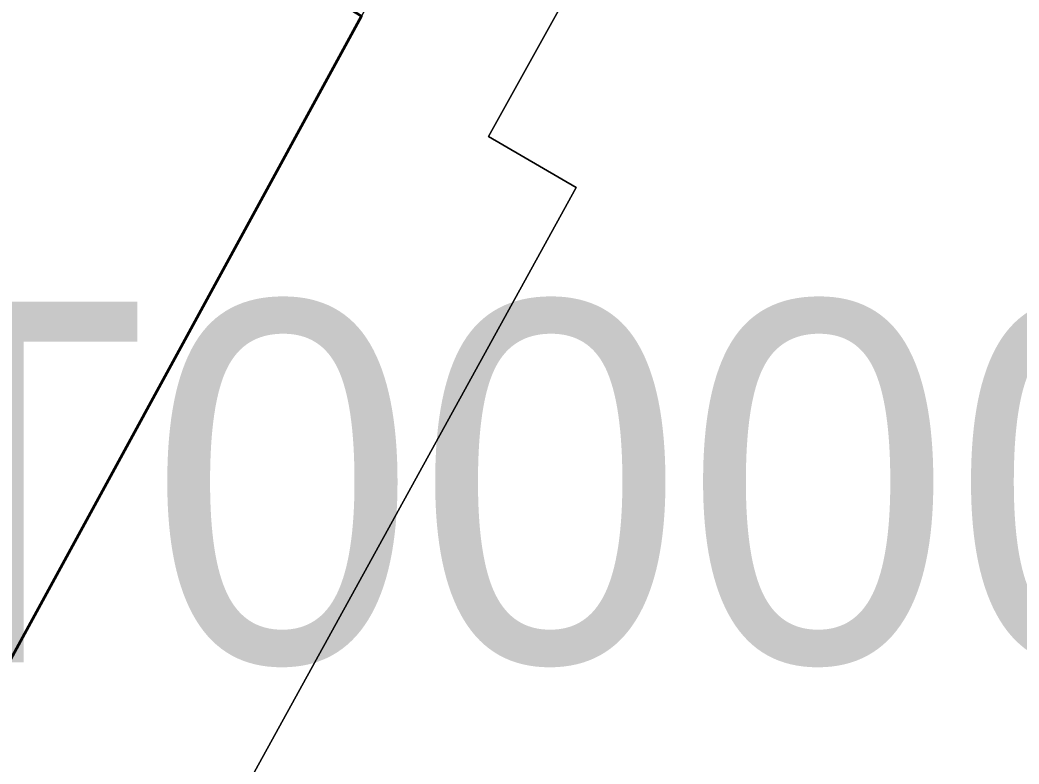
# Model space of a CAD drawing. Header units: metres. Extents: x 0 to 105485, y 0 to 425721.
# Drawn here: x 104752.546 to 104755.041, y 425215.068 to 425216.926 of the extents above; entities that cross this region are included whole.
import ezdxf
from ezdxf.enums import TextEntityAlignment as Align

# ---------------------------------------------------------------- set-up
doc = ezdxf.new("R2010")
doc.units = ezdxf.units.M
doc.header["$MEASUREMENT"] = 0
doc.linetypes.add('KG-PERCEEL-SO', pattern=[19, 5.5, -4, 5.5, -4])
for name, color, linetype, lineweight in [('B-XX-KG-GRENS_PERCEEL-G', 150, 'KG-PERCEEL-SO', 18), ('B-XX-MO-ONDERZOEK_SONDERING-T', 90, 'Continuous', 18), ('B-XX-OG-BEBOUWING-G', 7, 'Continuous', 35), ('B-XX-VH-GESLOTENVERHARDING_BETON-G', 10, 'Continuous', 18), ('B-XX-VH-OPENVERHARDING-G', 90, 'Continuous', 18)]:
    doc.layers.add(name, color=color, linetype=linetype, lineweight=lineweight)

msp = doc.modelspace()

# ---------------------------------------------------------------- linework, layer by layer
at = {"layer": 'B-XX-KG-GRENS_PERCEEL-G', "ltscale": 0.5, "flags": 128}
msp.add_lwpolyline([(104750.345, 425211.344), (104753.398, 425216.935)], dxfattribs=at)
at = {"layer": 'B-XX-OG-BEBOUWING-G', "ltscale": 0.5}
msp.add_lwpolyline([(104734.531, 425220.911), (104750.335, 425211.324), (104751.58, 425213.603), (104753.399, 425216.935), (104738.764, 425225.902), (104738.487, 425225.329), (104737.525, 425225.815), (104733.302, 425228.402), (104729.894, 425223.723)], close=True, dxfattribs=at)
at = {"layer": 'B-XX-VH-GESLOTENVERHARDING_BETON-G', "ltscale": 0.5}
msp.add_lwpolyline([(104753.399, 425216.935), (104751.58, 425213.603), (104752.15, 425213.267), (104753.935, 425216.507), (104753.716, 425216.635), (104754.855, 425218.685), (104755.223, 425218.483), (104756.706, 425221.233), (104756.375, 425221.421), (104758.594, 425225.57), (104758.266, 425225.748), (104757.161, 425223.811), (104757.309, 425223.691), (104754.704, 425218.952), (104754.551, 425219.044)], close=True, dxfattribs=at)
at = {"layer": 'B-XX-VH-OPENVERHARDING-G', "ltscale": 0.5}
msp.add_lwpolyline([(104760.543, 425229.741), (104760.51, 425229.684), (104761.051, 425229.374), (104760.325, 425228.074), (104759.762, 425228.371), (104758.307, 425225.819), (104758.266, 425225.748), (104758.594, 425225.57), (104756.375, 425221.421), (104756.706, 425221.233), (104755.223, 425218.483), (104754.855, 425218.685), (104753.716, 425216.635), (104753.935, 425216.507), (104752.15, 425213.267), (104751.58, 425213.603), (104750.335, 425211.324), (104748.599, 425207.97)], dxfattribs=at)

# ---------------------------------------------------------------- texts
at = {"layer": 'B-XX-MO-ONDERZOEK_SONDERING-T', "color": 10, "lineweight": 18}
msp.add_text('CPT000000201359', height=0.9, dxfattribs=at).set_placement((104755.679, 425215.772), align=Align.MIDDLE_CENTER)

doc.saveas('drawing.dxf')
